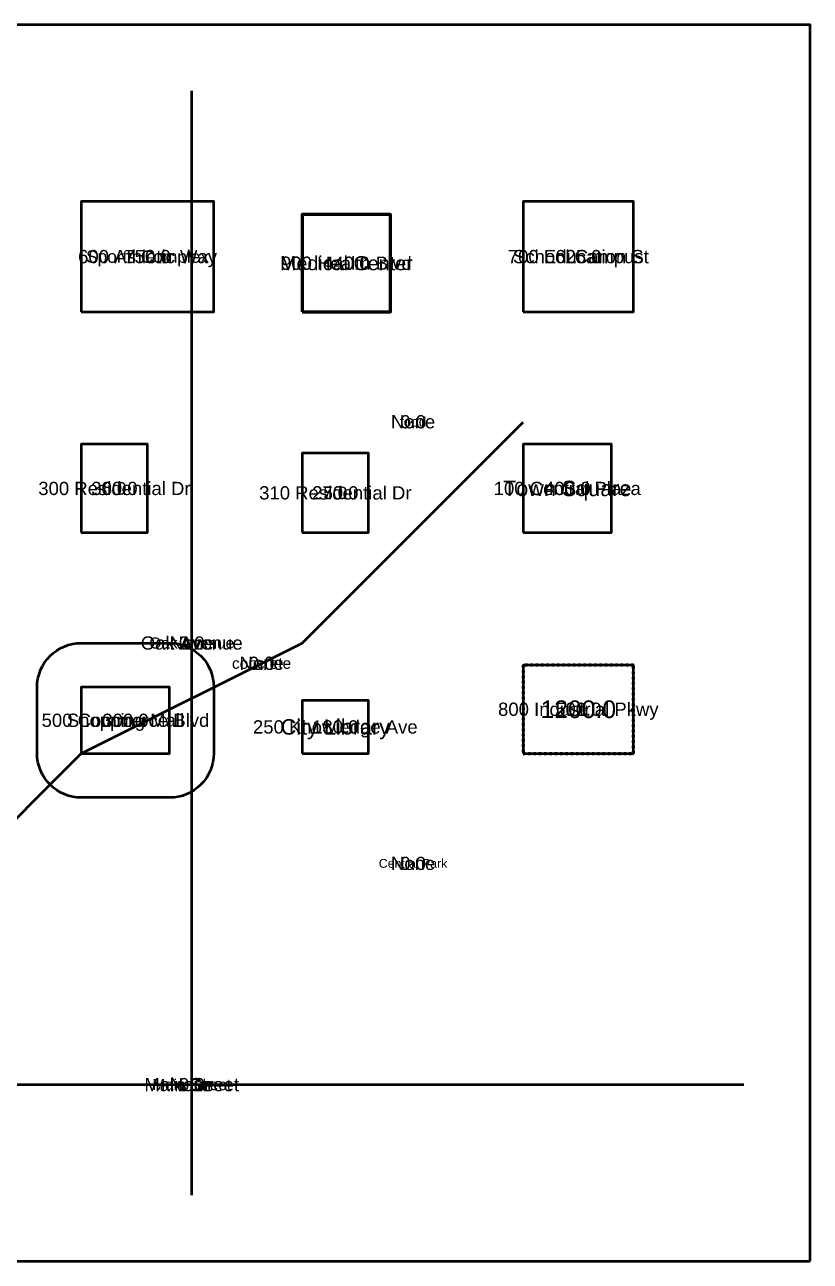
# Model space of a CAD drawing. Header units: metres. Extents: x -15 to 265, y -15 to 265.
# Drawn here: x 87.2 to 265, y -15 to 265 of the extents above; entities that cross this region are included whole.
import ezdxf
from ezdxf.enums import TextEntityAlignment as Align

# ---------------------------------------------------------------- set-up
doc = ezdxf.new("R2010")
doc.units = ezdxf.units.M
doc.linetypes.add('CENTER', pattern=[1.25, 0.625, -0.25, 0.125, -0.25])
doc.linetypes.add('DASHED', pattern=[1.2, 0.5, -0.7])
for name, color, linetype in [('all_buildings', 1, 'Continuous'), ('amenities', 7, 'Continuous'), ('bike_paths', 2, 'Continuous'), ('buffered_commercial', 1, 'Continuous'), ('buildings_with_calculated_area', 1, 'Continuous'), ('commercial_buildings', 1, 'Continuous'), ('educational_facilities', 5, 'Continuous'), ('healthcare_facilities', 1, 'Continuous'), ('industrial_buildings', 8, 'Continuous'), ('main_roads', 2, 'Continuous'), ('merged_buildings_roads', 1, 'Continuous'), ('parks', 4, 'Continuous'), ('public_buildings', 3, 'Continuous'), ('recreational_facilities', 7, 'Continuous'), ('residential_buildings', 5, 'Continuous'), ('study_area_boundary', 1, 'Continuous')]:
    doc.layers.add(name, color=color, linetype=linetype)
doc.styles.add('Arial', font='txt')

msp = doc.modelspace()

# ---------------------------------------------------------------- linework, layer by layer
at = {"layer": 'all_buildings', "color": 1, "linetype": 'Continuous', "lineweight": 50}
for points in [[(125, 0), (125, 250)], [(75, 75), (100, 100), (150, 125), (200, 175)], [(0, 25), (250, 25)]]:
    msp.add_lwpolyline(points, dxfattribs=at)
for points in [[(100, 200), (130, 200), (130, 225), (100, 225), (100, 200)], [(200, 200), (225, 200), (225, 225), (200, 225), (200, 200)], [(150, 200), (170, 200), (170, 222), (150, 222), (150, 200)], [(100, 150), (115, 150), (115, 170), (100, 170), (100, 150)], [(150, 150), (165, 150), (165, 168), (150, 168), (150, 150)], [(200, 150), (220, 150), (220, 170), (200, 170), (200, 150)], [(200, 100), (225, 100), (225, 120), (200, 120), (200, 100)], [(100, 100), (120, 100), (120, 115), (100, 115), (100, 100)], [(150, 100), (165, 100), (165, 112), (150, 112), (150, 100)]]:
    msp.add_lwpolyline(points, close=True, dxfattribs=at)
for p in [(175, 175), (175, 75)]:
    msp.add_point(p, dxfattribs=at)
at = {"layer": 'amenities', "color": 7, "linetype": 'Continuous', "lineweight": 25}
msp.add_point((175, 175), dxfattribs=at)
at = {"layer": 'bike_paths', "color": 2, "linetype": 'DASHED', "lineweight": 30}
msp.add_lwpolyline([(75, 75), (100, 100), (150, 125), (200, 175)], dxfattribs=at)
at = {"layer": 'buffered_commercial', "color": 1, "linetype": 'Continuous', "lineweight": 50}
msp.add_lwpolyline([(90, 100), (90, 115), (90.05, 115.98), (90.19, 116.95), (90.43, 117.9), (90.76, 118.83), (91.18, 119.71), (91.69, 120.56), (92.27, 121.34), (92.93, 122.07), (93.66, 122.73), (94.44, 123.31), (95.29, 123.82), (96.17, 124.24), (97.1, 124.57), (98.05, 124.81), (99.02, 124.95), (100, 125), (120, 125), (120.98, 124.95), (121.95, 124.81), (122.9, 124.57), (123.83, 124.24), (124.71, 123.82), (125.56, 123.31), (126.34, 122.73), (127.07, 122.07), (127.73, 121.34), (128.31, 120.56), (128.82, 119.71), (129.24, 118.83), (129.57, 117.9), (129.81, 116.95), (129.95, 115.98), (130, 115), (130, 100), (129.95, 99.02), (129.81, 98.05), (129.57, 97.1), (129.24, 96.17), (128.82, 95.29), (128.31, 94.44), (127.73, 93.66), (127.07, 92.93), (126.34, 92.27), (125.56, 91.69), (124.71, 91.18), (123.83, 90.76), (122.9, 90.43), (121.95, 90.19), (120.98, 90.05), (120, 90), (100, 90), (99.02, 90.05), (98.05, 90.19), (97.1, 90.43), (96.17, 90.76), (95.29, 91.18), (94.44, 91.69), (93.66, 92.27), (92.93, 92.93), (92.27, 93.66), (91.69, 94.44), (91.18, 95.29), (90.76, 96.17), (90.43, 97.1), (90.19, 98.05), (90.05, 99.02), (90, 100)], close=True, dxfattribs=at)
at = {"layer": 'buildings_with_calculated_area', "color": 1, "linetype": 'Continuous', "lineweight": 50}
for points in [[(125, 0), (125, 250)], [(75, 75), (100, 100), (150, 125), (200, 175)], [(0, 25), (250, 25)]]:
    msp.add_lwpolyline(points, dxfattribs=at)
for points in [[(100, 200), (130, 200), (130, 225), (100, 225), (100, 200)], [(200, 200), (225, 200), (225, 225), (200, 225), (200, 200)], [(150, 200), (170, 200), (170, 222), (150, 222), (150, 200)], [(100, 150), (115, 150), (115, 170), (100, 170), (100, 150)], [(150, 150), (165, 150), (165, 168), (150, 168), (150, 150)], [(200, 150), (220, 150), (220, 170), (200, 170), (200, 150)], [(200, 100), (225, 100), (225, 120), (200, 120), (200, 100)], [(100, 100), (120, 100), (120, 115), (100, 115), (100, 100)], [(150, 100), (165, 100), (165, 112), (150, 112), (150, 100)]]:
    msp.add_lwpolyline(points, close=True, dxfattribs=at)
for p in [(175, 175), (175, 75)]:
    msp.add_point(p, dxfattribs=at)
at = {"layer": 'commercial_buildings', "color": 1, "linetype": 'Continuous', "lineweight": 50}
msp.add_lwpolyline([(100, 100), (120, 100), (120, 115), (100, 115), (100, 100)], close=True, dxfattribs=at)
at = {"layer": 'educational_facilities', "color": 5, "linetype": 'CENTER', "lineweight": 40}
msp.add_lwpolyline([(200, 200), (225, 200), (225, 225), (200, 225), (200, 200)], close=True, dxfattribs=at)
at = {"layer": 'healthcare_facilities', "color": 1, "linetype": 'Continuous', "lineweight": 60}
msp.add_lwpolyline([(150, 200), (170, 200), (170, 222), (150, 222), (150, 200)], close=True, dxfattribs=at)
at = {"layer": 'industrial_buildings', "color": 8, "linetype": 'DASHED', "lineweight": 60}
msp.add_lwpolyline([(200, 100), (225, 100), (225, 120), (200, 120), (200, 100)], close=True, dxfattribs=at)
at = {"layer": 'main_roads', "color": 2, "linetype": 'DASHED', "lineweight": 30}
for points in [[(125, 0), (125, 250)], [(0, 25), (250, 25)]]:
    msp.add_lwpolyline(points, dxfattribs=at)
at = {"layer": 'merged_buildings_roads', "color": 1, "linetype": 'Continuous', "lineweight": 50}
for points in [[(125, 0), (125, 250)], [(0, 25), (250, 25)]]:
    msp.add_lwpolyline(points, dxfattribs=at)
msp.add_lwpolyline([(100, 100), (120, 100), (120, 115), (100, 115), (100, 100)], close=True, dxfattribs=at)
at = {"layer": 'parks', "color": 4, "linetype": 'Continuous', "lineweight": 20}
msp.add_point((175, 75), dxfattribs=at)
at = {"layer": 'public_buildings', "color": 3, "linetype": 'Continuous', "lineweight": 50}
for points in [[(200, 150), (220, 150), (220, 170), (200, 170), (200, 150)], [(150, 100), (165, 100), (165, 112), (150, 112), (150, 100)]]:
    msp.add_lwpolyline(points, close=True, dxfattribs=at)
at = {"layer": 'recreational_facilities', "color": 7, "linetype": 'DASHED', "lineweight": 35}
msp.add_lwpolyline([(100, 200), (130, 200), (130, 225), (100, 225), (100, 200)], close=True, dxfattribs=at)
at = {"layer": 'residential_buildings', "color": 5, "linetype": 'Continuous', "lineweight": 40}
for points in [[(100, 150), (115, 150), (115, 170), (100, 170), (100, 150)], [(150, 150), (165, 150), (165, 168), (150, 168), (150, 150)]]:
    msp.add_lwpolyline(points, close=True, dxfattribs=at)
at = {"layer": 'study_area_boundary', "color": 1, "linetype": 'Continuous', "lineweight": 50}
msp.add_lwpolyline([(265, -15), (265, 265), (-15, 265), (-15, -15), (265, -15)], close=True, dxfattribs=at)

# ---------------------------------------------------------------- texts
at = {"layer": 'all_buildings', "color": 5, "linetype": 'Continuous', "lineweight": 50, "style": 'Arial'}
for s, p in [('600 Athletic Way', (115, 212.5)), ('700 Education St', (212.5, 212.5)), ('900 Health Blvd', (160, 211)), ('None', (175.1, 175.1)), ('300 Residential Dr', (107.5, 160)), ('310 Residential Dr', (157.5, 159)), ('100 Central Plaza', (210, 160)), ('None', (125, 125)), ('None', (140.81, 120.41)), ('800 Industrial Pkwy', (212.5, 110)), ('500 Commerce Blvd', (110, 107.5)), ('250 Knowledge Ave', (157.5, 106)), ('None', (175.1, 75.1)), ('None', (125, 25))]:
    msp.add_text(s, height=3, dxfattribs=at).set_placement(p, align=Align.MIDDLE_CENTER)
at = {"layer": 'amenities', "color": 2, "linetype": 'Continuous', "lineweight": 25, "style": 'Arial'}
msp.add_text('food', height=2.2, dxfattribs=at).set_placement((175.1, 175.1), align=Align.MIDDLE_CENTER)
at = {"layer": 'bike_paths', "color": 3, "linetype": 'DASHED', "lineweight": 30, "style": 'Arial'}
msp.add_text('concrete', height=2.5, dxfattribs=at).set_placement((140.81, 120.41), align=Align.MIDDLE_CENTER)
at = {"layer": 'buffered_commercial', "color": 5, "linetype": 'Continuous', "lineweight": 50, "style": 'Arial'}
msp.add_text('Shopping Mall', height=3, dxfattribs=at).set_placement((110, 107.5), align=Align.MIDDLE_CENTER)
at = {"layer": 'buildings_with_calculated_area', "color": 5, "linetype": 'Continuous', "lineweight": 50, "style": 'Arial'}
for s, p in [('750.0', (115, 212.5)), ('625.0', (212.5, 212.5)), ('440.0', (160, 211)), ('0.0', (175.1, 175.1)), ('300.0', (107.5, 160)), ('270.0', (157.5, 159)), ('400.0', (210, 160)), ('0.0', (125, 125)), ('0.0', (140.81, 120.41)), ('500.0', (212.5, 110)), ('300.0', (110, 107.5)), ('180.0', (157.5, 106)), ('0.0', (175.1, 75.1)), ('0.0', (125, 25))]:
    msp.add_text(s, height=3, dxfattribs=at).set_placement(p, align=Align.MIDDLE_CENTER)
at = {"layer": 'commercial_buildings', "color": 5, "linetype": 'Continuous', "lineweight": 50, "style": 'Arial'}
msp.add_text('Shopping Mall', height=3, dxfattribs=at).set_placement((110, 107.5), align=Align.MIDDLE_CENTER)
at = {"layer": 'educational_facilities', "color": 2, "linetype": 'CENTER', "lineweight": 40, "style": 'Arial'}
msp.add_text('School Campus', height=3, dxfattribs=at).set_placement((212.5, 212.5), align=Align.MIDDLE_CENTER)
at = {"layer": 'healthcare_facilities', "color": 7, "linetype": 'Continuous', "lineweight": 60, "style": 'Arial'}
msp.add_text('Medical Center', height=3.2, dxfattribs=at).set_placement((160, 211), align=Align.MIDDLE_CENTER)
at = {"layer": 'industrial_buildings', "color": 1, "linetype": 'DASHED', "lineweight": 60, "style": 'Arial'}
msp.add_text('1200.0', height=4, dxfattribs=at).set_placement((212.5, 110), align=Align.MIDDLE_CENTER)
at = {"layer": 'main_roads', "color": 3, "linetype": 'DASHED', "lineweight": 30, "style": 'Arial'}
for s, p in [('Oak Avenue', (125, 125)), ('Main Street', (125, 25))]:
    msp.add_text(s, height=2.5, dxfattribs=at).set_placement(p, align=Align.MIDDLE_CENTER)
at = {"layer": 'merged_buildings_roads', "color": 5, "linetype": 'Continuous', "lineweight": 50, "style": 'Arial'}
for s, p in [('Oak Avenue', (125, 125)), ('Shopping Mall', (110, 107.5)), ('Main Street', (125, 25))]:
    msp.add_text(s, height=3, dxfattribs=at).set_placement(p, align=Align.MIDDLE_CENTER)
at = {"layer": 'parks', "color": 6, "linetype": 'Continuous', "lineweight": 20, "style": 'Arial'}
msp.add_text('Central Park', height=2, dxfattribs=at).set_placement((175.1, 75.1), align=Align.MIDDLE_CENTER)
at = {"layer": 'public_buildings', "color": 7, "linetype": 'Continuous', "lineweight": 50, "style": 'Arial'}
for s, p in [('Town Square', (210, 160)), ('City Library', (157.5, 106))]:
    msp.add_text(s, height=3.5, dxfattribs=at).set_placement(p, align=Align.MIDDLE_CENTER)
at = {"layer": 'recreational_facilities', "color": 5, "linetype": 'DASHED', "lineweight": 35, "style": 'Arial'}
msp.add_text('Sports Complex', height=2.8, dxfattribs=at).set_placement((115, 212.5), align=Align.MIDDLE_CENTER)
at = {"layer": 'residential_buildings', "color": 7, "linetype": 'Continuous', "lineweight": 40, "style": 'Arial'}
for s, p in [('6.0', (107.5, 160)), ('5.0', (157.5, 159))]:
    msp.add_text(s, height=2.8, dxfattribs=at).set_placement(p, align=Align.MIDDLE_CENTER)

doc.saveas('drawing.dxf')
